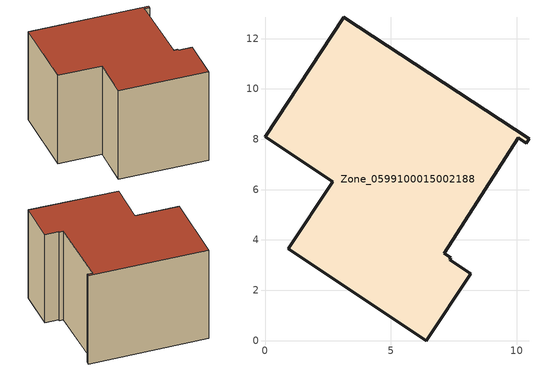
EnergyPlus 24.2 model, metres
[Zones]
Zone_0599100015002188
 floor ground (C_G): 3.13,12.84 10.49,8.02 10.38,7.85 10.06,8.06 7.12,3.47 7.39,3.3 7.33,3.22 8.17,2.66 6.4,0 0.92,3.65 2.69,6.31 0,8.1 z0.73
 wall outside (C_F): 10.49,8.02 3.13,12.84 0,8.1 2.69,6.31 0.92,3.65 6.4,0 8.17,2.66 7.33,3.22 7.39,3.3 7.12,3.47 10.06,8.06 10.38,7.85 10.49,8.02 z0.73:8.03
 roof outside (C_R): 7.39,3.3 7.12,3.47 10.06,8.06 10.38,7.85 10.49,8.02 3.13,12.84 0,8.1 2.69,6.31 0.92,3.65 6.4,0 8.17,2.66 7.33,3.22 z8.03
[BUILDING]
Pand.0599100015002188: North Axis=0; Terrain=City; Loads Convergence Tolerance Value=0.04; Temperature Convergence Tolerance Value=0.4; Solar Distribution=FullExterior; Maximum Number of Warmup Days=25; Minimum Number of Warmup Days=1
[Site:Location]
Rotterdam.The.Hague.AP_ZH_NLD Design_Conditions: Latitude=51.96; Longitude=4.45; Time Zone=1; Elevation=-4.5
[SITE:GROUNDTEMPERATURE:BUILDINGSURFACE]
18, 18, 18, 18, 18, 18, 18, 18, 18, 18, 18, 18
[MATERIAL] Thermal Absorptance=0.9; Solar Absorptance=0.7; Visible Absorptance=0.7
Name | Roughness | Thickness | Conductivity | Density | Specific Heat
G.TC.1975-1991 | MediumSmooth | 0.15 | 0.288461 | 540 | 1210
F.TC.1975-1991 | Rough | 0.3 | 0.230769 | 1920 | 840
R.TC.1975-1991 | MediumRough | 0.2 | 0.153846 | 1500 | 1000
[CONSTRUCTION]
C_G: G.TC.1975-1991
C_F: F.TC.1975-1991
C_R: R.TC.1975-1991
[ZONE]
Zone_0599100015002188: Type=1; Multiplier=1; Ceiling Height=Autocalculate; Volume=Autocalculate; Floor Area=autocalculate; Part of Total Floor Area=Yes
[ZONEINFILTRATION:DESIGNFLOWRATE]
Infil_Zone_0599100015002188: Zone or ZoneList or Space or SpaceList=Zone_0599100015002188; Schedule=AlwaysOn; Design Flow Rate Calculation Method=Flow/Area; Flow Rate per Floor Area=0.003; Constant Term Coefficient=1; Temperature Term Coefficient=0; Velocity Term Coefficient=0; Velocity Squared Term Coefficient=0
[HVACTEMPLATE:ZONE:IDEALLOADSAIRSYSTEM]
Zone_0599100015002188: Maximum Heating Supply Air Temperature=50; Minimum Cooling Supply Air Temperature=13; Maximum Heating Supply Air Humidity Ratio=0.0156; Minimum Cooling Supply Air Humidity Ratio=0.0077; Heating Limit=NoLimit; Cooling Limit=NoLimit; Dehumidification Control Type=ConstantSensibleHeatRatio; Cooling Sensible Heat Ratio=0.7; Dehumidification Setpoint=60; Humidification Control Type=None; Humidification Setpoint=30; Outdoor Air Method=None; Outdoor Air Flow Rate per Person=0.00944; Outdoor Air Flow Rate per Zone Floor Area=0; Outdoor Air Flow Rate per Zone=0; Demand Controlled Ventilation Type=None; Outdoor Air Economizer Type=NoEconomizer; Heat Recovery Type=None; Sensible Heat Recovery Effectiveness=0.7; Latent Heat Recovery Effectiveness=0.65
[ZONECONTROL:THERMOSTAT]
ThermostatControl_Zone_0599100015002188: Zone or ZoneList=Zone_0599100015002188; Control Type Schedule=DualSetpointControlType; Control 1=Thermostat_Zone_0599100015002188; Temperature Difference Between Cutout And Setpoint=0
[THERMOSTATSETPOINT:DUALSETPOINT]
Thermostat_Zone_0599100015002188: Heating Setpoint Temperature Schedule=HeatingSetpoint_Zone_0599100015002188; Cooling Setpoint Temperature Schedule=CoolingSetpoint_Zone_0599100015002188
[SCHEDULE:COMPACT]
HeatingSetpoint_Zone_0599100015002188: Through: 12/31, For: AllDays, Until: 24:00, 21
CoolingSetpoint_Zone_0599100015002188: Through: 12/31, For: AllDays, Until: 24:00, 24
DualSetpointControlType: Through: 12/31, For: AllDays, Until: 24:00, 4
AlwaysOn: Through: 12/31, For: AllDays, Until: 24:00, 1
